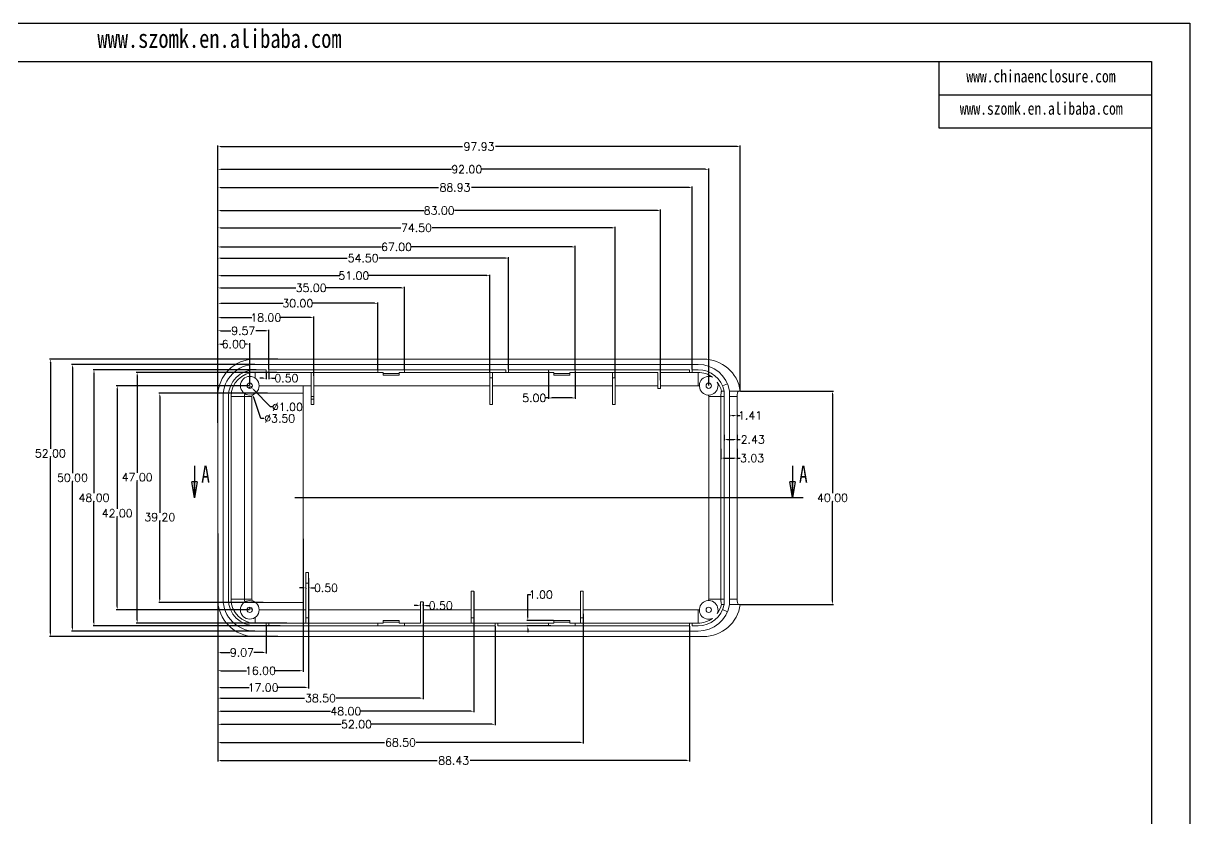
# Model space of a CAD drawing. Header units: inches. Extents: x 1846 to 3307, y 1126 to 1431.
# Drawn here: x 2053.3 to 2271.9, y 1282.4 to 1431.4 of the extents above; entities that cross this region are included whole.
import ezdxf

# ---------------------------------------------------------------- set-up
doc = ezdxf.new("R2010")
doc.units = ezdxf.units.IN
doc.header["$LTSCALE"] = 15
doc.linetypes.add('PHANTOM', pattern=[12.7, 6.35, -1.27, 1.27, -1.27, 1.27, -1.27])
doc.layers.add('文字', color=81, linetype='Continuous')
doc.styles.add('SLDTEXTSTYLE0', font='TXT', dxfattribs={"width": 0.75})
doc.styles.get("Standard").update_dxf_attribs({"font": 'txt', "bigfont": 'gbcbig.shx'})
doc.styles.add('宋体', font='', dxfattribs={"width": 0.8, "height": 3.5})
doc.styles.get('宋体').set_extended_font_data('SimSun')
doc.dimstyles.new('2', dxfattribs={"dimtxt": 1.5, "dimasz": 0.6, "dimexe": 0.18, "dimexo": 0.0625, "dimgap": 0.09, "dimtad": 0, "dimtih": 1, "dimtoh": 1, "dimzin": 0, "dimdsep": 46, "dimtxsty": 'Standard', "dimcen": 0, "dimadec": 0, "dimazin": 2, "dimtfac": 1, "dimtofl": 0, "dimtmove": 0, "dimatfit": 3, "dimfxl": 1, "dimtolj": 1, "dimtzin": 0, "dimarcsym": 0})

# ---------------------------------------------------------------- blocks, each defined once
blk = doc.blocks.new('_CLOSED')
at = {"color": 0, "linetype": 'ByBlock', "lineweight": -2}
for p, q in [((-1, 0.166667), (0, 0)), ((-1, 0.166667), (-1, -0.166667)), ((0, 0), (-1, -0.166667)), ((0, 0), (-1, 0))]:
    blk.add_line(p, q, dxfattribs=at)
blk = doc.blocks.new('*D468')
at = {"color": 0, "lineweight": -2}
for p, q in [((2089.75, 1360.48), (2089.75, 1371.48)), ((2090.35, 1371.3), (2090.66, 1371.3)), ((2095.15, 1371.3), (2094.84, 1371.3)), ((2095.75, 1363.56), (2095.75, 1371.48))]:
    blk.add_line(p, q, dxfattribs=at)
at = {"color": 0}
for points in [[(2090.35, 1371.4), (2090.35, 1371.2), (2089.75, 1371.3)], [(2095.15, 1371.4), (2095.15, 1371.2), (2095.75, 1371.3)]]:
    blk.add_solid(points, dxfattribs=at)
at = {"layer": 'Defpoints', "color": 0}
for p in [(2095.75, 1371.3), (2095.75, 1363.5), (2089.75, 1360.42)]:
    blk.add_point(p, dxfattribs=at)
at = {"color": 0, "insert": (2092.75, 1371.3), "char_height": 1.5, "attachment_point": 5}
blk.add_mtext('\\A1;6.00', dxfattribs=at)
blk = doc.blocks.new('*D469')
at = {"color": 0, "lineweight": -2}
for p, q in [((2089.75, 1358.47), (2089.75, 1373.98)), ((2090.35, 1373.8), (2092.19, 1373.8)), ((2098.72, 1373.8), (2096.87, 1373.8)), ((2099.32, 1366.56), (2099.32, 1373.98))]:
    blk.add_line(p, q, dxfattribs=at)
at = {"color": 0}
for points in [[(2090.35, 1373.9), (2090.35, 1373.7), (2089.75, 1373.8)], [(2098.72, 1373.9), (2098.72, 1373.7), (2099.32, 1373.8)]]:
    blk.add_solid(points, dxfattribs=at)
at = {"layer": 'Defpoints', "color": 0}
for p in [(2099.32, 1373.8), (2099.32, 1366.5), (2089.75, 1358.41)]:
    blk.add_point(p, dxfattribs=at)
at = {"color": 0, "insert": (2094.53, 1373.8), "char_height": 1.5, "attachment_point": 5}
blk.add_mtext('\\A1;9.57', dxfattribs=at)
blk = doc.blocks.new('*D470')
at = {"color": 0, "lineweight": -2}
for p, q in [((2089.75, 1360.54), (2089.75, 1376.45)), ((2090.35, 1376.27), (2096.16, 1376.27)), ((2107.15, 1376.27), (2101.34, 1376.27)), ((2107.75, 1365.38), (2107.75, 1376.45))]:
    blk.add_line(p, q, dxfattribs=at)
at = {"color": 0}
for points in [[(2090.35, 1376.37), (2090.35, 1376.17), (2089.75, 1376.27)], [(2107.15, 1376.37), (2107.15, 1376.17), (2107.75, 1376.27)]]:
    blk.add_solid(points, dxfattribs=at)
at = {"layer": 'Defpoints', "color": 0}
for p in [(2107.75, 1376.27), (2107.75, 1365.32), (2089.75, 1360.48)]:
    blk.add_point(p, dxfattribs=at)
at = {"color": 0, "insert": (2098.75, 1376.27), "char_height": 1.5, "attachment_point": 5}
blk.add_mtext('\\A1;18.00', dxfattribs=at)
blk = doc.blocks.new('*D471')
at = {"color": 0, "lineweight": -2}
for p, q in [((2089.75, 1358.47), (2089.75, 1379.13)), ((2090.35, 1378.95), (2102.03, 1378.95)), ((2119.15, 1378.95), (2107.46, 1378.95)), ((2119.75, 1366.56), (2119.75, 1379.13))]:
    blk.add_line(p, q, dxfattribs=at)
at = {"color": 0}
for points in [[(2090.35, 1379.05), (2090.35, 1378.85), (2089.75, 1378.95)], [(2119.15, 1379.05), (2119.15, 1378.85), (2119.75, 1378.95)]]:
    blk.add_solid(points, dxfattribs=at)
at = {"layer": 'Defpoints', "color": 0}
for p in [(2119.75, 1378.95), (2119.75, 1366.5), (2089.75, 1358.41)]:
    blk.add_point(p, dxfattribs=at)
at = {"color": 0, "insert": (2104.75, 1378.95), "char_height": 1.5, "attachment_point": 5}
blk.add_mtext('\\A1;30.00', dxfattribs=at)
blk = doc.blocks.new('*D472')
at = {"color": 0, "lineweight": -2}
for p, q in [((2089.75, 1356.56), (2089.75, 1382.01)), ((2090.35, 1381.83), (2104.41, 1381.83)), ((2124.15, 1381.83), (2110.09, 1381.83)), ((2124.75, 1366.56), (2124.75, 1382.01))]:
    blk.add_line(p, q, dxfattribs=at)
at = {"color": 0}
for points in [[(2090.35, 1381.93), (2090.35, 1381.73), (2089.75, 1381.83)], [(2124.15, 1381.93), (2124.15, 1381.73), (2124.75, 1381.83)]]:
    blk.add_solid(points, dxfattribs=at)
at = {"layer": 'Defpoints', "color": 0}
for p in [(2124.75, 1381.83), (2124.75, 1366.5), (2089.75, 1356.49)]:
    blk.add_point(p, dxfattribs=at)
at = {"color": 0, "insert": (2107.25, 1381.83), "char_height": 1.5, "attachment_point": 5}
blk.add_mtext('\\A1;35.00', dxfattribs=at)
blk = doc.blocks.new('*D473')
at = {"color": 0, "lineweight": -2}
for p, q in [((2089.75, 1356.56), (2089.75, 1384.31)), ((2090.35, 1384.13), (2112.66, 1384.13)), ((2140.15, 1384.13), (2117.84, 1384.13)), ((2140.75, 1366.06), (2140.75, 1384.31))]:
    blk.add_line(p, q, dxfattribs=at)
at = {"color": 0}
for points in [[(2090.35, 1384.23), (2090.35, 1384.03), (2089.75, 1384.13)], [(2140.15, 1384.23), (2140.15, 1384.03), (2140.75, 1384.13)]]:
    blk.add_solid(points, dxfattribs=at)
at = {"layer": 'Defpoints', "color": 0}
for p in [(2089.75, 1384.13), (2140.75, 1366), (2089.75, 1356.49)]:
    blk.add_point(p, dxfattribs=at)
at = {"color": 0, "insert": (2115.25, 1384.13), "char_height": 1.5, "attachment_point": 5}
blk.add_mtext('\\A1;51.00', dxfattribs=at)
blk = doc.blocks.new('*D474')
at = {"color": 0, "lineweight": -2}
for p, q in [((2089.75, 1356.56), (2089.75, 1393.27)), ((2090.35, 1393.09), (2124.03, 1393.09)), ((2163.65, 1393.09), (2129.96, 1393.09)), ((2164.25, 1365.06), (2164.25, 1393.27))]:
    blk.add_line(p, q, dxfattribs=at)
at = {"color": 0}
for points in [[(2090.35, 1393.19), (2090.35, 1392.99), (2089.75, 1393.09)], [(2163.65, 1393.19), (2163.65, 1392.99), (2164.25, 1393.09)]]:
    blk.add_solid(points, dxfattribs=at)
at = {"layer": 'Defpoints', "color": 0}
for p in [(2089.75, 1393.09), (2164.25, 1365), (2089.75, 1356.49)]:
    blk.add_point(p, dxfattribs=at)
at = {"color": 0, "insert": (2127, 1393.09), "char_height": 1.5, "attachment_point": 5}
blk.add_mtext('\\A1;74.50', dxfattribs=at)
blk = doc.blocks.new('*D475')
at = {"color": 0, "lineweight": -2}
for p, q in [((2089.75, 1356.62), (2089.75, 1396.51)), ((2090.35, 1396.33), (2128.41, 1396.33)), ((2172.15, 1396.33), (2134.09, 1396.33)), ((2172.75, 1364.56), (2172.75, 1396.51))]:
    blk.add_line(p, q, dxfattribs=at)
at = {"color": 0}
for points in [[(2090.35, 1396.43), (2090.35, 1396.23), (2089.75, 1396.33)], [(2172.15, 1396.43), (2172.15, 1396.23), (2172.75, 1396.33)]]:
    blk.add_solid(points, dxfattribs=at)
at = {"layer": 'Defpoints', "color": 0}
for p in [(2089.75, 1396.33), (2172.75, 1364.5), (2089.75, 1356.56)]:
    blk.add_point(p, dxfattribs=at)
at = {"color": 0, "insert": (2131.25, 1396.33), "char_height": 1.5, "attachment_point": 5}
blk.add_mtext('\\A1;83.00', dxfattribs=at)
blk = doc.blocks.new('*D476')
at = {"color": 0, "lineweight": -2}
for p, q in [((2089.75, 1356.56), (2089.75, 1404.24)), ((2090.35, 1404.06), (2133.57, 1404.06)), ((2181.15, 1404.06), (2139.25, 1404.06)), ((2181.75, 1363.56), (2181.75, 1404.24))]:
    blk.add_line(p, q, dxfattribs=at)
at = {"color": 0}
for points in [[(2090.35, 1404.16), (2090.35, 1403.96), (2089.75, 1404.06)], [(2181.15, 1404.16), (2181.15, 1403.96), (2181.75, 1404.06)]]:
    blk.add_solid(points, dxfattribs=at)
at = {"layer": 'Defpoints', "color": 0}
for p in [(2089.75, 1404.06), (2181.75, 1363.5), (2089.75, 1356.49)]:
    blk.add_point(p, dxfattribs=at)
at = {"color": 0, "insert": (2136.41, 1404.06), "char_height": 1.5, "attachment_point": 5}
blk.add_mtext('\\A1;92.00', dxfattribs=at)
blk = doc.blocks.new('*D477')
at = {"color": 0, "lineweight": -2}
for p, q in [((2089.75, 1356.68), (2089.75, 1400.84)), ((2090.35, 1400.66), (2131.12, 1400.66)), ((2178.08, 1400.66), (2137.3, 1400.66)), ((2178.68, 1366.56), (2178.68, 1400.84))]:
    blk.add_line(p, q, dxfattribs=at)
at = {"color": 0}
for points in [[(2090.35, 1400.76), (2090.35, 1400.56), (2089.75, 1400.66)], [(2178.08, 1400.76), (2178.08, 1400.56), (2178.68, 1400.66)]]:
    blk.add_solid(points, dxfattribs=at)
at = {"layer": 'Defpoints', "color": 0}
for p in [(2089.75, 1400.66), (2178.68, 1366.5), (2089.75, 1356.62)]:
    blk.add_point(p, dxfattribs=at)
at = {"color": 0, "insert": (2134.21, 1400.66), "char_height": 1.5, "attachment_point": 5}
blk.add_mtext('\\A1;88.93', dxfattribs=at)
blk = doc.blocks.new('*D478')
at = {"color": 0, "lineweight": -2}
for p, q in [((2089.75, 1356.56), (2089.75, 1408.51)), ((2090.35, 1408.33), (2135.62, 1408.33)), ((2187.08, 1408.33), (2141.8, 1408.33)), ((2187.68, 1362.56), (2187.68, 1408.51))]:
    blk.add_line(p, q, dxfattribs=at)
at = {"color": 0}
for points in [[(2090.35, 1408.43), (2090.35, 1408.23), (2089.75, 1408.33)], [(2187.08, 1408.43), (2187.08, 1408.23), (2187.68, 1408.33)]]:
    blk.add_solid(points, dxfattribs=at)
at = {"layer": 'Defpoints', "color": 0}
for p in [(2089.75, 1408.33), (2187.68, 1362.5), (2089.75, 1356.49)]:
    blk.add_point(p, dxfattribs=at)
at = {"color": 0, "insert": (2138.71, 1408.33), "char_height": 1.5, "attachment_point": 5}
blk.add_mtext('\\A1;97.93', dxfattribs=at)
blk = doc.blocks.new('*D479')
at = {"color": 0, "lineweight": -2}
for p, q in [((2100.98, 1368.5), (2058.2, 1368.5)), ((2058.38, 1367.9), (2058.38, 1351.67)), ((2058.38, 1317.1), (2058.38, 1349.99)), ((2100.98, 1316.5), (2058.2, 1316.5))]:
    blk.add_line(p, q, dxfattribs=at)
at = {"color": 0}
for points in [[(2058.28, 1367.9), (2058.48, 1367.9), (2058.38, 1368.5)], [(2058.28, 1317.1), (2058.48, 1317.1), (2058.38, 1316.5)]]:
    blk.add_solid(points, dxfattribs=at)
at = {"layer": 'Defpoints', "color": 0}
for p in [(2058.38, 1368.5), (2101.05, 1368.5), (2101.05, 1316.5)]:
    blk.add_point(p, dxfattribs=at)
at = {"color": 0, "insert": (2058.38, 1350.83), "char_height": 1.5, "attachment_point": 5}
blk.add_mtext('\\A1;52.00', dxfattribs=at)
blk = doc.blocks.new('*D480')
at = {"color": 0, "lineweight": -2}
for p, q in [((2096.69, 1367.5), (2062.34, 1367.5)), ((2062.52, 1366.9), (2062.52, 1347.1)), ((2062.52, 1318.1), (2062.52, 1345.42)), ((2096.69, 1317.5), (2062.34, 1317.5))]:
    blk.add_line(p, q, dxfattribs=at)
at = {"color": 0}
for points in [[(2062.42, 1366.9), (2062.62, 1366.9), (2062.52, 1367.5)], [(2062.42, 1318.1), (2062.62, 1318.1), (2062.52, 1317.5)]]:
    blk.add_solid(points, dxfattribs=at)
at = {"layer": 'Defpoints', "color": 0}
for p in [(2096.75, 1367.5), (2062.52, 1317.5), (2096.75, 1317.5)]:
    blk.add_point(p, dxfattribs=at)
at = {"color": 0, "insert": (2062.52, 1346.26), "char_height": 1.5, "attachment_point": 5}
blk.add_mtext('\\A1;50.00', dxfattribs=at)
blk = doc.blocks.new('*D481')
at = {"color": 0, "lineweight": -2}
for p, q in [((2096.97, 1366.5), (2066.38, 1366.5)), ((2066.56, 1365.9), (2066.56, 1343.34)), ((2066.56, 1319.1), (2066.56, 1341.66)), ((2101.46, 1318.5), (2066.38, 1318.5))]:
    blk.add_line(p, q, dxfattribs=at)
at = {"color": 0}
for points in [[(2066.46, 1365.9), (2066.66, 1365.9), (2066.56, 1366.5)], [(2066.46, 1319.1), (2066.66, 1319.1), (2066.56, 1318.5)]]:
    blk.add_solid(points, dxfattribs=at)
at = {"layer": 'Defpoints', "color": 0}
for p in [(2097.03, 1366.5), (2066.56, 1318.5), (2101.52, 1318.5)]:
    blk.add_point(p, dxfattribs=at)
at = {"color": 0, "insert": (2066.56, 1342.5), "char_height": 1.5, "attachment_point": 5}
blk.add_mtext('\\A1;48.00', dxfattribs=at)
blk = doc.blocks.new('*D482')
at = {"color": 0, "lineweight": -2}
for p, q in [((2100.85, 1366), (2074.47, 1366)), ((2074.65, 1365.4), (2074.65, 1347.2)), ((2074.65, 1319.6), (2074.65, 1345.52)), ((2102.72, 1319), (2074.47, 1319))]:
    blk.add_line(p, q, dxfattribs=at)
at = {"color": 0}
for points in [[(2074.55, 1365.4), (2074.75, 1365.4), (2074.65, 1366)], [(2074.55, 1319.6), (2074.75, 1319.6), (2074.65, 1319)]]:
    blk.add_solid(points, dxfattribs=at)
at = {"layer": 'Defpoints', "color": 0}
for p in [(2100.91, 1366), (2074.65, 1319), (2102.78, 1319)]:
    blk.add_point(p, dxfattribs=at)
at = {"color": 0, "insert": (2074.65, 1346.36), "char_height": 1.5, "attachment_point": 5}
blk.add_mtext('\\A1;47.00', dxfattribs=at)
blk = doc.blocks.new('*D483')
at = {"color": 0, "lineweight": -2}
for p, q in [((2095.69, 1363.5), (2070.73, 1363.5)), ((2070.91, 1362.9), (2070.91, 1340.44)), ((2070.91, 1322.1), (2070.91, 1338.76)), ((2095.69, 1321.5), (2070.73, 1321.5))]:
    blk.add_line(p, q, dxfattribs=at)
at = {"color": 0}
for points in [[(2070.81, 1362.9), (2071.01, 1362.9), (2070.91, 1363.5)], [(2070.81, 1322.1), (2071.01, 1322.1), (2070.91, 1321.5)]]:
    blk.add_solid(points, dxfattribs=at)
at = {"layer": 'Defpoints', "color": 0}
for p in [(2070.91, 1363.5), (2095.75, 1363.5), (2095.75, 1321.5)]:
    blk.add_point(p, dxfattribs=at)
at = {"color": 0, "insert": (2070.91, 1339.6), "char_height": 1.5, "attachment_point": 5}
blk.add_mtext('\\A1;42.00', dxfattribs=at)
blk = doc.blocks.new('*D484')
at = {"color": 0, "lineweight": -2}
for p, q in [((2089.75, 1360.48), (2089.75, 1389.69)), ((2090.35, 1389.51), (2120.41, 1389.51)), ((2156.15, 1389.51), (2126.09, 1389.51)), ((2156.75, 1366.56), (2156.75, 1389.69))]:
    blk.add_line(p, q, dxfattribs=at)
at = {"color": 0}
for points in [[(2090.35, 1389.61), (2090.35, 1389.41), (2089.75, 1389.51)], [(2156.15, 1389.61), (2156.15, 1389.41), (2156.75, 1389.51)]]:
    blk.add_solid(points, dxfattribs=at)
at = {"layer": 'Defpoints', "color": 0}
for p in [(2089.75, 1389.51), (2156.75, 1366.5), (2089.75, 1360.42)]:
    blk.add_point(p, dxfattribs=at)
at = {"color": 0, "insert": (2123.25, 1389.51), "char_height": 1.5, "attachment_point": 5}
blk.add_mtext('\\A1;67.00', dxfattribs=at)
blk = doc.blocks.new('*D485')
at = {"color": 0, "lineweight": -2}
for p, q in [((2099.07, 1362.1), (2078.71, 1362.1)), ((2078.89, 1361.5), (2078.89, 1339.71)), ((2078.89, 1323.5), (2078.89, 1338.03)), ((2098.29, 1322.9), (2078.71, 1322.9))]:
    blk.add_line(p, q, dxfattribs=at)
at = {"color": 0}
for points in [[(2078.79, 1361.5), (2078.99, 1361.5), (2078.89, 1362.1)], [(2078.79, 1323.5), (2078.99, 1323.5), (2078.89, 1322.9)]]:
    blk.add_solid(points, dxfattribs=at)
at = {"layer": 'Defpoints', "color": 0}
for p in [(2078.89, 1362.1), (2099.13, 1362.1), (2098.35, 1322.9)]:
    blk.add_point(p, dxfattribs=at)
at = {"color": 0, "insert": (2078.89, 1338.87), "char_height": 1.5, "attachment_point": 5}
blk.add_mtext('\\A1;39.20', dxfattribs=at)
blk = doc.blocks.new('*D486')
at = {"color": 0, "lineweight": -2}
for p, q in [((2105.75, 1334.78), (2105.75, 1309.91)), ((2089.75, 1331.27), (2089.75, 1309.91)), ((2090.35, 1310.09), (2095.16, 1310.09)), ((2105.15, 1310.09), (2100.34, 1310.09))]:
    blk.add_line(p, q, dxfattribs=at)
at = {"color": 0}
for points in [[(2090.35, 1310.19), (2090.35, 1309.99), (2089.75, 1310.09)], [(2105.15, 1310.19), (2105.15, 1309.99), (2105.75, 1310.09)]]:
    blk.add_solid(points, dxfattribs=at)
at = {"layer": 'Defpoints', "color": 0}
for p in [(2105.75, 1334.84), (2089.75, 1331.33), (2105.75, 1310.09)]:
    blk.add_point(p, dxfattribs=at)
at = {"color": 0, "insert": (2097.75, 1310.09), "char_height": 1.5, "attachment_point": 5}
blk.add_mtext('\\A1;16.00', dxfattribs=at)
blk = doc.blocks.new('*D487')
at = {"color": 0, "lineweight": -2}
for p, q in [((2089.75, 1333.55), (2089.75, 1306.76)), ((2106.75, 1327.44), (2106.75, 1306.76)), ((2090.35, 1306.94), (2095.66, 1306.94)), ((2106.15, 1306.94), (2100.84, 1306.94))]:
    blk.add_line(p, q, dxfattribs=at)
at = {"color": 0}
for points in [[(2090.35, 1307.04), (2090.35, 1306.84), (2089.75, 1306.94)], [(2106.15, 1307.04), (2106.15, 1306.84), (2106.75, 1306.94)]]:
    blk.add_solid(points, dxfattribs=at)
at = {"layer": 'Defpoints', "color": 0}
for p in [(2089.75, 1333.61), (2106.75, 1327.5), (2106.75, 1306.94)]:
    blk.add_point(p, dxfattribs=at)
at = {"color": 0, "insert": (2098.25, 1306.94), "char_height": 1.5, "attachment_point": 5}
blk.add_mtext('\\A1;17.00', dxfattribs=at)
blk = doc.blocks.new('*D488')
at = {"color": 0, "lineweight": -2}
for p, q in [((2089.75, 1335.81), (2089.75, 1304.77)), ((2128.25, 1322.94), (2128.25, 1304.77)), ((2090.35, 1304.95), (2106.03, 1304.95)), ((2127.65, 1304.95), (2111.96, 1304.95))]:
    blk.add_line(p, q, dxfattribs=at)
at = {"color": 0}
for points in [[(2090.35, 1305.05), (2090.35, 1304.85), (2089.75, 1304.95)], [(2127.65, 1305.05), (2127.65, 1304.85), (2128.25, 1304.95)]]:
    blk.add_solid(points, dxfattribs=at)
at = {"layer": 'Defpoints', "color": 0}
for p in [(2089.75, 1335.87), (2128.25, 1323), (2128.25, 1304.95)]:
    blk.add_point(p, dxfattribs=at)
at = {"color": 0, "insert": (2109, 1304.95), "char_height": 1.5, "attachment_point": 5}
blk.add_mtext('\\A1;38.50', dxfattribs=at)
blk = doc.blocks.new('*D489')
at = {"color": 0, "lineweight": -2}
for p, q in [((2089.75, 1331.2), (2089.75, 1302.32)), ((2137.75, 1324.94), (2137.75, 1302.32)), ((2090.35, 1302.5), (2110.91, 1302.5)), ((2137.15, 1302.5), (2116.59, 1302.5))]:
    blk.add_line(p, q, dxfattribs=at)
at = {"color": 0}
for points in [[(2090.35, 1302.6), (2090.35, 1302.4), (2089.75, 1302.5)], [(2137.15, 1302.6), (2137.15, 1302.4), (2137.75, 1302.5)]]:
    blk.add_solid(points, dxfattribs=at)
at = {"layer": 'Defpoints', "color": 0}
for p in [(2089.75, 1331.27), (2137.75, 1325), (2137.75, 1302.5)]:
    blk.add_point(p, dxfattribs=at)
at = {"color": 0, "insert": (2113.75, 1302.5), "char_height": 1.5, "attachment_point": 5}
blk.add_mtext('\\A1;48.00', dxfattribs=at)
blk = doc.blocks.new('*D490')
at = {"color": 0, "lineweight": -2}
for p, q in [((2089.75, 1325.23), (2089.75, 1296.46)), ((2158.25, 1320.78), (2158.25, 1296.46)), ((2090.35, 1296.64), (2121.03, 1296.64)), ((2157.65, 1296.64), (2126.96, 1296.64))]:
    blk.add_line(p, q, dxfattribs=at)
at = {"color": 0}
for points in [[(2090.35, 1296.74), (2090.35, 1296.54), (2089.75, 1296.64)], [(2157.65, 1296.74), (2157.65, 1296.54), (2158.25, 1296.64)]]:
    blk.add_solid(points, dxfattribs=at)
at = {"layer": 'Defpoints', "color": 0}
for p in [(2089.75, 1325.29), (2158.25, 1320.84), (2158.25, 1296.64)]:
    blk.add_point(p, dxfattribs=at)
at = {"color": 0, "insert": (2124, 1296.64), "char_height": 1.5, "attachment_point": 5}
blk.add_mtext('\\A1;68.50', dxfattribs=at)
blk = doc.blocks.new('*D491')
at = {"color": 0, "lineweight": -2}
for p, q in [((2105.65, 1325.61), (2105.05, 1325.61)), ((2106.25, 1325.56), (2106.25, 1325.43)), ((2106.75, 1325.56), (2106.75, 1325.43)), ((2107.35, 1325.61), (2107.95, 1325.61))]:
    blk.add_line(p, q, dxfattribs=at)
at = {"color": 0}
for points in [[(2105.65, 1325.71), (2105.65, 1325.51), (2106.25, 1325.61)], [(2107.35, 1325.71), (2107.35, 1325.51), (2106.75, 1325.61)]]:
    blk.add_solid(points, dxfattribs=at)
at = {"layer": 'Defpoints', "color": 0}
for p in [(2106.25, 1325.63), (2106.75, 1325.63), (2106.75, 1325.61)]:
    blk.add_point(p, dxfattribs=at)
at = {"color": 0, "insert": (2110.04, 1325.61), "char_height": 1.5, "attachment_point": 5}
blk.add_mtext('\\A1;0.50', dxfattribs=at)
blk = doc.blocks.new('*D492')
at = {"color": 0, "lineweight": -2}
for p, q in [((2127.75, 1322.33), (2127.75, 1322.48)), ((2128.25, 1322.33), (2128.25, 1322.48)), ((2127.15, 1322.3), (2126.55, 1322.3)), ((2128.85, 1322.3), (2129.45, 1322.3))]:
    blk.add_line(p, q, dxfattribs=at)
at = {"color": 0}
for points in [[(2127.15, 1322.4), (2127.15, 1322.2), (2127.75, 1322.3)], [(2128.85, 1322.4), (2128.85, 1322.2), (2128.25, 1322.3)]]:
    blk.add_solid(points, dxfattribs=at)
at = {"layer": 'Defpoints', "color": 0}
for p in [(2127.75, 1322.27), (2128.25, 1322.3), (2128.25, 1322.27)]:
    blk.add_point(p, dxfattribs=at)
at = {"color": 0, "insert": (2131.54, 1322.3), "char_height": 1.5, "attachment_point": 5}
blk.add_mtext('\\A1;0.50', dxfattribs=at)
blk = doc.blocks.new('*D493')
at = {"color": 0, "lineweight": -2}
for p, q in [((2151.75, 1366.19), (2151.75, 1361.03)), ((2156.75, 1366.19), (2156.75, 1361.03)), ((2151.75, 1361.21), (2151.15, 1361.21)), ((2156.15, 1361.21), (2152.35, 1361.21))]:
    blk.add_line(p, q, dxfattribs=at)
at = {"color": 0}
for points in [[(2152.35, 1361.31), (2152.35, 1361.11), (2151.75, 1361.21)], [(2156.15, 1361.31), (2156.15, 1361.11), (2156.75, 1361.21)]]:
    blk.add_solid(points, dxfattribs=at)
at = {"layer": 'Defpoints', "color": 0}
for p in [(2151.75, 1366.25), (2156.75, 1366.25), (2156.75, 1361.21)]:
    blk.add_point(p, dxfattribs=at)
at = {"color": 0, "insert": (2149.06, 1361.21), "char_height": 1.5, "attachment_point": 5}
blk.add_mtext('\\A1;5.00', dxfattribs=at)
blk = doc.blocks.new('*D494')
at = {"color": 0, "lineweight": -2}
for p, q in [((2089.75, 1356.74), (2089.75, 1387.6)), ((2090.35, 1387.42), (2114.03, 1387.42)), ((2143.65, 1387.42), (2119.96, 1387.42)), ((2144.25, 1366.56), (2144.25, 1387.6))]:
    blk.add_line(p, q, dxfattribs=at)
at = {"color": 0}
for points in [[(2090.35, 1387.52), (2090.35, 1387.32), (2089.75, 1387.42)], [(2143.65, 1387.52), (2143.65, 1387.32), (2144.25, 1387.42)]]:
    blk.add_solid(points, dxfattribs=at)
at = {"layer": 'Defpoints', "color": 0}
for p in [(2089.75, 1387.42), (2144.25, 1366.5), (2089.75, 1356.68)]:
    blk.add_point(p, dxfattribs=at)
at = {"color": 0, "insert": (2117, 1387.42), "char_height": 1.5, "attachment_point": 5}
blk.add_mtext('\\A1;54.50', dxfattribs=at)
blk = doc.blocks.new('*D495')
at = {"color": 0, "lineweight": -2}
for p, q in [((2098.22, 1364.92), (2097.62, 1364.92)), ((2098.82, 1365.94), (2098.82, 1364.74)), ((2099.32, 1365.94), (2099.32, 1364.74)), ((2099.92, 1364.92), (2100.52, 1364.92))]:
    blk.add_line(p, q, dxfattribs=at)
at = {"color": 0}
for points in [[(2098.22, 1365.02), (2098.22, 1364.82), (2098.82, 1364.92)], [(2099.92, 1365.02), (2099.92, 1364.82), (2099.32, 1364.92)]]:
    blk.add_solid(points, dxfattribs=at)
at = {"layer": 'Defpoints', "color": 0}
for p in [(2098.82, 1366), (2099.32, 1366), (2099.32, 1364.92)]:
    blk.add_point(p, dxfattribs=at)
at = {"color": 0, "insert": (2102.61, 1364.92), "char_height": 1.5, "attachment_point": 5}
blk.add_mtext('\\A1;0.50', dxfattribs=at)
blk = doc.blocks.new('*D496')
at = {"color": 0, "lineweight": -2}
for p, q in [((2089.75, 1323.89), (2089.75, 1313.33)), ((2098.82, 1318.44), (2098.82, 1313.33)), ((2090.35, 1313.51), (2092.07, 1313.51)), ((2098.22, 1313.51), (2096.5, 1313.51))]:
    blk.add_line(p, q, dxfattribs=at)
at = {"color": 0}
for points in [[(2090.35, 1313.61), (2090.35, 1313.41), (2089.75, 1313.51)], [(2098.22, 1313.61), (2098.22, 1313.41), (2098.82, 1313.51)]]:
    blk.add_solid(points, dxfattribs=at)
at = {"layer": 'Defpoints', "color": 0}
for p in [(2089.75, 1323.95), (2098.82, 1318.5), (2098.82, 1313.51)]:
    blk.add_point(p, dxfattribs=at)
at = {"color": 0, "insert": (2094.28, 1313.51), "char_height": 1.5, "attachment_point": 5}
blk.add_mtext('\\A1;9.07', dxfattribs=at)
blk = doc.blocks.new('*D497')
at = {"color": 0, "lineweight": -2}
for p, q in [((2089.75, 1325.16), (2089.75, 1299.87)), ((2141.75, 1318.44), (2141.75, 1299.87)), ((2090.35, 1300.05), (2112.91, 1300.05)), ((2141.15, 1300.05), (2118.59, 1300.05))]:
    blk.add_line(p, q, dxfattribs=at)
at = {"color": 0}
for points in [[(2090.35, 1300.15), (2090.35, 1299.95), (2089.75, 1300.05)], [(2141.15, 1300.15), (2141.15, 1299.95), (2141.75, 1300.05)]]:
    blk.add_solid(points, dxfattribs=at)
at = {"layer": 'Defpoints', "color": 0}
for p in [(2089.75, 1325.23), (2141.75, 1318.5), (2141.75, 1300.05)]:
    blk.add_point(p, dxfattribs=at)
at = {"color": 0, "insert": (2115.75, 1300.05), "char_height": 1.5, "attachment_point": 5}
blk.add_mtext('\\A1;52.00', dxfattribs=at)
blk = doc.blocks.new('*D498')
at = {"color": 0, "lineweight": -2}
for p, q in [((2089.75, 1328.86), (2089.75, 1293.08)), ((2178.18, 1318.44), (2178.18, 1293.08)), ((2090.35, 1293.26), (2130.87, 1293.26)), ((2177.58, 1293.26), (2137.05, 1293.26))]:
    blk.add_line(p, q, dxfattribs=at)
at = {"color": 0}
for points in [[(2090.35, 1293.36), (2090.35, 1293.16), (2089.75, 1293.26)], [(2177.58, 1293.36), (2177.58, 1293.16), (2178.18, 1293.26)]]:
    blk.add_solid(points, dxfattribs=at)
at = {"layer": 'Defpoints', "color": 0}
for p in [(2089.75, 1328.92), (2178.18, 1318.5), (2178.18, 1293.26)]:
    blk.add_point(p, dxfattribs=at)
at = {"color": 0, "insert": (2133.96, 1293.26), "char_height": 1.5, "attachment_point": 5}
blk.add_mtext('\\A1;88.43', dxfattribs=at)
blk = doc.blocks.new('*D499')
at = {"color": 0, "lineweight": -2}
for p, q in [((2147.85, 1320.1), (2147.85, 1324.35)), ((2147.85, 1324.35), (2148.45, 1324.35)), ((2152.69, 1319.5), (2147.67, 1319.5)), ((2152.17, 1318.5), (2147.67, 1318.5)), ((2147.85, 1317.9), (2147.85, 1317.3))]:
    blk.add_line(p, q, dxfattribs=at)
at = {"color": 0}
for points in [[(2147.75, 1320.1), (2147.95, 1320.1), (2147.85, 1319.5)], [(2147.75, 1317.9), (2147.95, 1317.9), (2147.85, 1318.5)]]:
    blk.add_solid(points, dxfattribs=at)
at = {"layer": 'Defpoints', "color": 0}
for p in [(2147.85, 1319.5), (2152.23, 1318.5), (2152.75, 1319.5)]:
    blk.add_point(p, dxfattribs=at)
at = {"color": 0, "insert": (2150.29, 1324.35), "char_height": 1.5, "attachment_point": 5}
blk.add_mtext('\\A1;1.00', dxfattribs=at)
blk = doc.blocks.new('*D500')
at = {"color": 0, "lineweight": -2}
for p, q in [((2185.66, 1358.03), (2185.66, 1357.76)), ((2186.26, 1357.94), (2186.47, 1357.94)), ((2187.07, 1358.03), (2187.07, 1357.76)), ((2187.07, 1357.94), (2187.67, 1357.94))]:
    blk.add_line(p, q, dxfattribs=at)
at = {"color": 0}
for points in [[(2186.26, 1358.04), (2186.26, 1357.84), (2185.66, 1357.94)], [(2186.47, 1358.04), (2186.47, 1357.84), (2187.07, 1357.94)]]:
    blk.add_solid(points, dxfattribs=at)
at = {"layer": 'Defpoints', "color": 0}
for p in [(2185.66, 1358.09), (2187.07, 1358.09), (2187.07, 1357.94)]:
    blk.add_point(p, dxfattribs=at)
at = {"color": 0, "insert": (2189.51, 1357.94), "char_height": 1.5, "attachment_point": 5}
blk.add_mtext('\\A1;1.41', dxfattribs=at)
blk = doc.blocks.new('*D501')
at = {"color": 0, "lineweight": -2}
for p, q in [((2184.65, 1354.3), (2184.65, 1353.24)), ((2185.25, 1353.42), (2186.47, 1353.42)), ((2187.07, 1354.3), (2187.07, 1353.24)), ((2187.07, 1353.42), (2187.67, 1353.42))]:
    blk.add_line(p, q, dxfattribs=at)
at = {"color": 0}
for points in [[(2185.25, 1353.52), (2185.25, 1353.32), (2184.65, 1353.42)], [(2186.47, 1353.52), (2186.47, 1353.32), (2187.07, 1353.42)]]:
    blk.add_solid(points, dxfattribs=at)
at = {"layer": 'Defpoints', "color": 0}
for p in [(2184.65, 1354.36), (2187.07, 1354.36), (2187.07, 1353.42)]:
    blk.add_point(p, dxfattribs=at)
at = {"color": 0, "insert": (2190.01, 1353.42), "char_height": 1.5, "attachment_point": 5}
blk.add_mtext('\\A1;2.43', dxfattribs=at)
blk = doc.blocks.new('*D502')
at = {"color": 0, "lineweight": -2}
for p, q in [((2184.04, 1351.65), (2184.04, 1349.75)), ((2187.07, 1351.65), (2187.07, 1349.75)), ((2184.64, 1349.93), (2186.47, 1349.93)), ((2187.07, 1349.93), (2187.67, 1349.93))]:
    blk.add_line(p, q, dxfattribs=at)
at = {"color": 0}
for points in [[(2184.64, 1350.03), (2184.64, 1349.83), (2184.04, 1349.93)], [(2186.47, 1350.03), (2186.47, 1349.83), (2187.07, 1349.93)]]:
    blk.add_solid(points, dxfattribs=at)
at = {"layer": 'Defpoints', "color": 0}
for p in [(2184.04, 1351.71), (2187.07, 1351.71), (2187.07, 1349.93)]:
    blk.add_point(p, dxfattribs=at)
at = {"color": 0, "insert": (2189.89, 1349.93), "char_height": 1.5, "attachment_point": 5}
blk.add_mtext('\\A1;3.03', dxfattribs=at)
blk = doc.blocks.new('*D503')
at = {"color": 0, "lineweight": -2}
for p, q in [((2187.74, 1362.5), (2205.13, 1362.5)), ((2204.95, 1361.9), (2204.95, 1343.34)), ((2204.95, 1323.1), (2204.95, 1341.66)), ((2187.74, 1322.5), (2205.13, 1322.5))]:
    blk.add_line(p, q, dxfattribs=at)
at = {"color": 0}
for points in [[(2204.85, 1361.9), (2205.05, 1361.9), (2204.95, 1362.5)], [(2204.85, 1323.1), (2205.05, 1323.1), (2204.95, 1322.5)]]:
    blk.add_solid(points, dxfattribs=at)
at = {"layer": 'Defpoints', "color": 0}
for p in [(2187.68, 1362.5), (2204.95, 1362.5), (2187.68, 1322.5)]:
    blk.add_point(p, dxfattribs=at)
at = {"color": 0, "insert": (2204.95, 1342.5), "char_height": 1.5, "attachment_point": 5}
blk.add_mtext('\\A1;40.00', dxfattribs=at)
blk = doc.blocks.new('*D515')
at = {"color": 0, "lineweight": -2}
for p, q in [((2097.8, 1357.37), (2096.49, 1361.27)), ((2098.4, 1357.37), (2097.8, 1357.37))]:
    blk.add_line(p, q, dxfattribs=at)
at = {"color": 0}
blk.add_solid([(2096.59, 1361.3), (2096.4, 1361.24), (2096.3, 1361.84)], dxfattribs=at)
at = {"layer": 'Defpoints', "color": 0}
for p in [(2095.19, 1365.16), (2096.3, 1361.84)]:
    blk.add_point(p, dxfattribs=at)
at = {"color": 0, "insert": (2101.36, 1357.37), "char_height": 1.5, "attachment_point": 5}
blk.add_mtext('\\A1;∅3.50', dxfattribs=at)
blk = doc.blocks.new('*D516')
at = {"color": 0, "lineweight": -2}
for p, q in [((2099.62, 1359.52), (2096.52, 1362.71)), ((2100.22, 1359.52), (2099.62, 1359.52))]:
    blk.add_line(p, q, dxfattribs=at)
at = {"color": 0}
blk.add_solid([(2096.59, 1362.78), (2096.44, 1362.64), (2096.1, 1363.14)], dxfattribs=at)
at = {"layer": 'Defpoints', "color": 0}
for p in [(2095.4, 1363.86), (2096.1, 1363.14)]:
    blk.add_point(p, dxfattribs=at)
at = {"color": 0, "insert": (2102.81, 1359.52), "char_height": 1.5, "attachment_point": 5}
blk.add_mtext('\\A1;∅1.00', dxfattribs=at)

msp = doc.modelspace()

# ---------------------------------------------------------------- linework, layer by layer
for p, q in [((1846.203, 1431.421), (2271.885, 1431.421)), ((2271.885, 1431.421), (2271.885, 1130.434)), ((1857.218, 1424.255), (2264.718, 1424.255)), ((2224.905, 1424.255), (2224.905, 1411.813)), ((2264.718, 1424.255), (2264.718, 1137.601)), ((2224.905, 1418.034), (2264.718, 1418.034)), ((2224.905, 1411.813), (2264.718, 1411.813))]:
    msp.add_line(p, q)
at = {"color": 7, "linetype": 'Continuous', "lineweight": 15}
for p, q in [((2096.749, 1368.502), (2180.749, 1368.502)), ((2179.749, 1367.502), (2096.749, 1367.502)), ((2098.821, 1366.502), (2096.749, 1366.502)), ((2098.821, 1366.502), (2098.821, 1366.002)), ((2099.321, 1366.502), (2099.321, 1366.002)), ((2119.749, 1366.502), (2099.321, 1366.502)), ((2119.749, 1366.502), (2119.749, 1366.002)), ((2119.749, 1366.502), (2124.749, 1366.502)), ((2143.749, 1366.502), (2124.749, 1366.502)), ((2124.749, 1366.502), (2124.749, 1366.002)), ((2143.749, 1366.502), (2143.749, 1366.002)), ((2144.249, 1366.502), (2144.249, 1366.002)), ((2151.749, 1366.502), (2144.249, 1366.502)), ((2151.749, 1366.502), (2151.749, 1366.002)), ((2151.749, 1366.502), (2156.749, 1366.502)), ((2156.749, 1366.502), (2156.749, 1366.002)), ((2178.177, 1366.502), (2156.749, 1366.502)), ((2178.177, 1366.502), (2178.177, 1366.002)), ((2178.677, 1366.502), (2178.677, 1366.002)), ((2179.749, 1366.502), (2178.677, 1366.502)), ((2098.821, 1366.002), (2096.749, 1366.002)), ((2096.749, 1366.002), (2096.749, 1364.938)), ((2098.821, 1366.002), (2099.321, 1366.002)), ((2107.249, 1366.002), (2099.321, 1366.002)), ((2107.249, 1366.002), (2107.749, 1366.002)), ((2107.249, 1361.502), (2107.249, 1366.002)), ((2107.749, 1361.502), (2107.749, 1366.002)), ((2119.749, 1366.002), (2107.749, 1366.002)), ((2120.749, 1366.002), (2119.749, 1366.002)), ((2120.749, 1365.802), (2120.749, 1366.002)), ((2120.749, 1365.802), (2123.749, 1365.802)), ((2120.749, 1365.502), (2120.749, 1365.802)), ((2123.749, 1365.502), (2120.749, 1365.502)), ((2123.749, 1365.802), (2123.749, 1366.002)), ((2124.749, 1366.002), (2123.749, 1366.002)), ((2123.749, 1365.802), (2123.749, 1365.502)), ((2140.749, 1366.002), (2124.749, 1366.002)), ((2140.749, 1366.002), (2141.249, 1366.002)), ((2140.749, 1365.002), (2140.749, 1366.002)), ((2140.749, 1365.002), (2140.749, 1360.002)), ((2140.749, 1365.002), (2141.249, 1365.002)), ((2141.249, 1365.002), (2141.249, 1366.002)), ((2143.749, 1366.002), (2141.249, 1366.002)), ((2141.249, 1360.002), (2141.249, 1365.002)), ((2143.749, 1366.002), (2144.249, 1366.002)), ((2151.749, 1366.002), (2144.249, 1366.002)), ((2152.749, 1366.002), (2151.749, 1366.002)), ((2152.749, 1365.802), (2152.749, 1366.002)), ((2152.749, 1365.802), (2155.749, 1365.802)), ((2152.749, 1365.502), (2152.749, 1365.802)), ((2155.749, 1365.502), (2152.749, 1365.502)), ((2155.749, 1365.802), (2155.749, 1366.002)), ((2156.749, 1366.002), (2155.749, 1366.002)), ((2155.749, 1365.802), (2155.749, 1365.502)), ((2163.749, 1366.002), (2156.749, 1366.002)), ((2163.749, 1366.002), (2163.749, 1365.002)), ((2164.249, 1366.002), (2163.749, 1366.002)), ((2163.749, 1365.002), (2164.249, 1365.002)), ((2163.749, 1360.002), (2163.749, 1365.002)), ((2164.249, 1365.002), (2164.249, 1366.002)), ((2172.249, 1366.002), (2164.249, 1366.002)), ((2164.249, 1360.002), (2164.249, 1365.002)), ((2172.249, 1363.002), (2172.249, 1366.002)), ((2178.177, 1366.002), (2172.749, 1366.002)), ((2172.749, 1366.002), (2172.749, 1363.002)), ((2178.677, 1366.002), (2178.177, 1366.002)), ((2179.749, 1366.002), (2178.677, 1366.002)), ((2179.749, 1366.002), (2179.749, 1363.502)), ((2105.749, 1362.102), (2096.799, 1362.102)), ((2105.749, 1363.502), (2097.499, 1363.502)), ((2107.249, 1363.502), (2105.749, 1363.502)), ((2105.749, 1321.502), (2105.749, 1363.502)), ((2140.749, 1363.502), (2107.749, 1363.502)), ((2163.749, 1363.502), (2141.249, 1363.502)), ((2172.249, 1363.502), (2164.249, 1363.502)), ((2172.749, 1363.002), (2172.249, 1363.002)), ((2179.749, 1363.502), (2172.749, 1363.502)), ((2184.648, 1362.502), (2184.136, 1362.502)), ((2185.271, 1363.848), (2184.351, 1363.457)), ((2184.648, 1362.502), (2184.648, 1361.502)), ((2187.677, 1362.502), (2185.665, 1362.502)), ((2185.665, 1361.502), (2185.665, 1362.502)), ((2089.749, 1323.502), (2089.749, 1361.502)), ((2090.749, 1361.502), (2090.749, 1323.502)), ((2091.749, 1361.502), (2091.749, 1323.502)), ((2092.249, 1361.502), (2092.249, 1323.502)), ((2092.249, 1361.502), (2094.749, 1361.502)), ((2094.749, 1361.502), (2094.749, 1323.502)), ((2096.149, 1361.502), (2094.749, 1361.502)), ((2096.149, 1361.502), (2096.149, 1323.502)), ((2107.249, 1361.002), (2107.249, 1361.502)), ((2107.249, 1361.502), (2107.749, 1361.502)), ((2107.249, 1361.002), (2107.749, 1361.002)), ((2107.249, 1360.002), (2107.249, 1361.002)), ((2107.249, 1360.002), (2107.749, 1360.002)), ((2107.749, 1361.002), (2107.749, 1361.502)), ((2107.749, 1360.002), (2107.749, 1361.002)), ((2140.749, 1360.002), (2141.249, 1360.002)), ((2163.749, 1360.002), (2164.249, 1360.002)), ((2181.749, 1361.502), (2184.04, 1361.502)), ((2181.749, 1323.502), (2181.749, 1361.502)), ((2184.648, 1361.502), (2184.04, 1361.502)), ((2184.04, 1323.502), (2184.04, 1361.502)), ((2184.648, 1361.502), (2184.648, 1323.502)), ((2187.073, 1361.502), (2185.665, 1361.502)), ((2185.665, 1323.502), (2185.665, 1361.502)), ((2187.073, 1323.502), (2187.073, 1361.502)), ((2106.249, 1328.502), (2106.249, 1326.502)), ((2106.749, 1328.502), (2106.249, 1328.502)), ((2106.749, 1326.502), (2106.749, 1328.502)), ((2106.249, 1326.502), (2106.749, 1326.502)), ((2106.249, 1320.002), (2106.249, 1326.502)), ((2106.749, 1320.002), (2106.749, 1326.502)), ((2137.249, 1325.002), (2137.749, 1325.002)), ((2137.249, 1320.002), (2137.249, 1325.002)), ((2137.749, 1320.002), (2137.749, 1325.002)), ((2158.249, 1325.002), (2157.749, 1325.002)), ((2157.749, 1325.002), (2157.749, 1320.002)), ((2158.249, 1320.002), (2158.249, 1325.002)), ((2092.249, 1323.502), (2094.749, 1323.502)), ((2096.149, 1323.502), (2094.749, 1323.502)), ((2096.799, 1322.902), (2105.749, 1322.902)), ((2127.749, 1323.002), (2128.249, 1323.002)), ((2127.749, 1319.002), (2127.749, 1323.002)), ((2128.249, 1323.002), (2128.249, 1319.002)), ((2181.749, 1323.502), (2184.04, 1323.502)), ((2184.04, 1323.502), (2184.648, 1323.502)), ((2184.136, 1322.502), (2184.648, 1322.502)), ((2184.648, 1323.502), (2184.648, 1322.502)), ((2185.665, 1323.502), (2187.073, 1323.502)), ((2185.665, 1322.502), (2185.665, 1323.502)), ((2185.665, 1322.502), (2187.677, 1322.502)), ((2097.499, 1321.502), (2105.749, 1321.502)), ((2105.749, 1321.502), (2106.249, 1321.502)), ((2106.749, 1321.502), (2127.749, 1321.502)), ((2128.249, 1321.502), (2137.249, 1321.502)), ((2137.749, 1321.502), (2157.749, 1321.502)), ((2158.249, 1321.502), (2179.749, 1321.502)), ((2179.749, 1321.502), (2179.749, 1319.002)), ((2185.271, 1321.156), (2184.351, 1321.547)), ((2096.749, 1320.066), (2096.749, 1319.002)), ((2096.749, 1319.002), (2098.821, 1319.002)), ((2096.749, 1318.502), (2098.821, 1318.502)), ((2098.821, 1318.502), (2098.821, 1319.002)), ((2098.821, 1319.002), (2099.321, 1319.002)), ((2099.321, 1318.502), (2099.321, 1319.002)), ((2099.321, 1319.002), (2106.249, 1319.002)), ((2099.321, 1318.502), (2119.749, 1318.502)), ((2106.249, 1320.002), (2106.249, 1319.002)), ((2106.249, 1320.002), (2106.749, 1320.002)), ((2106.249, 1319.002), (2106.749, 1319.002)), ((2106.749, 1319.002), (2106.749, 1320.002)), ((2106.749, 1319.002), (2119.749, 1319.002)), ((2119.749, 1318.502), (2119.749, 1319.002)), ((2120.749, 1319.002), (2119.749, 1319.002)), ((2119.749, 1318.502), (2124.749, 1318.502)), ((2120.749, 1319.502), (2123.749, 1319.502)), ((2120.749, 1319.202), (2120.749, 1319.502)), ((2123.749, 1319.202), (2120.749, 1319.202)), ((2120.749, 1319.202), (2120.749, 1319.002)), ((2123.749, 1319.502), (2123.749, 1319.202)), ((2123.749, 1319.202), (2123.749, 1319.002)), ((2124.749, 1319.002), (2123.749, 1319.002)), ((2124.749, 1318.502), (2124.749, 1319.002)), ((2124.749, 1319.002), (2127.749, 1319.002)), ((2124.749, 1318.502), (2141.749, 1318.502)), ((2128.249, 1319.002), (2137.249, 1319.002)), ((2137.249, 1320.002), (2137.249, 1319.002)), ((2137.249, 1320.002), (2137.749, 1320.002)), ((2137.249, 1319.002), (2137.749, 1319.002)), ((2137.749, 1319.002), (2137.749, 1320.002)), ((2137.749, 1319.002), (2141.749, 1319.002)), ((2141.749, 1318.502), (2141.749, 1319.002)), ((2142.249, 1319.002), (2141.749, 1319.002)), ((2142.249, 1318.502), (2142.249, 1319.002)), ((2142.249, 1319.002), (2151.749, 1319.002)), ((2142.249, 1318.502), (2151.749, 1318.502)), ((2151.749, 1318.502), (2151.749, 1319.002)), ((2152.749, 1319.002), (2151.749, 1319.002)), ((2151.749, 1318.502), (2156.749, 1318.502)), ((2152.749, 1319.502), (2155.749, 1319.502)), ((2152.749, 1319.202), (2152.749, 1319.502)), ((2152.749, 1319.202), (2152.749, 1319.002)), ((2155.749, 1319.202), (2152.749, 1319.202)), ((2155.749, 1319.502), (2155.749, 1319.202)), ((2155.749, 1319.202), (2155.749, 1319.002)), ((2156.749, 1319.002), (2155.749, 1319.002)), ((2156.749, 1318.502), (2156.749, 1319.002)), ((2156.749, 1319.002), (2157.749, 1319.002)), ((2156.749, 1318.502), (2178.177, 1318.502)), ((2157.749, 1320.002), (2157.749, 1319.002)), ((2157.749, 1320.002), (2158.249, 1320.002)), ((2157.749, 1319.002), (2158.249, 1319.002)), ((2158.249, 1319.002), (2158.249, 1320.002)), ((2158.249, 1319.002), (2178.177, 1319.002)), ((2178.177, 1318.502), (2178.177, 1319.002)), ((2178.677, 1319.002), (2178.177, 1319.002)), ((2178.677, 1318.502), (2178.677, 1319.002)), ((2178.677, 1319.002), (2179.749, 1319.002)), ((2178.677, 1318.502), (2179.749, 1318.502)), ((2096.749, 1317.502), (2179.749, 1317.502)), ((2180.749, 1316.502), (2096.749, 1316.502))]:
    msp.add_line(p, q, dxfattribs=at)
at = {"color": 7, "linetype": 'Continuous', "lineweight": 30}
for p, q in [((2085.412, 1348.502), (2085.412, 1342.502)), ((2197.428, 1348.502), (2197.428, 1342.502))]:
    msp.add_line(p, q, dxfattribs=at)
at = {"color": 1, "linetype": 'PHANTOM', "lineweight": 30}
msp.add_line((2199.428, 1342.502), (2085.412, 1342.502), dxfattribs=at)
at = {"color": 7, "linetype": 'Continuous', "lineweight": 15}
for centre, radius in [((2095.749, 1363.502), 1.75), ((2095.749, 1363.502), 0.5), ((2181.749, 1363.502), 0.5), ((2095.749, 1321.502), 1.75), ((2095.749, 1321.502), 0.5), ((2181.749, 1321.502), 0.5)]:
    msp.add_circle(centre, radius, dxfattribs=at)
for centre, radius, start, end in [((2096.749, 1361.502), 7, 90, 180), ((2180.749, 1361.502), 7, 8.21321, 90), ((2096.749, 1361.502), 6, 90, 180), ((2096.749, 1361.502), 5, 90, 180), ((2179.749, 1361.502), 6, 9.59407, 90), ((2179.749, 1361.502), 5, 11.53696, 90), ((2096.749, 1361.502), 4.5, 90, 180), ((2179.749, 1361.502), 4.5, 53.32669, 90), ((2181.749, 1363.502), 1.75, 66.86289, 23.13711), ((2179.749, 1361.502), 4.5, 12.83959, 36.67331), ((2096.749, 1361.502), 2, 164.97222, 180), ((2096.749, 1361.502), 2, 104.60152, 128.52858), ((2096.749, 1361.502), 0.6, 147.66942, 180), ((2179.749, 1361.502), 2, 82.81721, 90), ((2179.749, 1361.502), 2, 0, 7.18279), ((2096.749, 1323.502), 7, 180, 270), ((2096.749, 1323.502), 6, 180, 270), ((2096.749, 1323.502), 5, 180, 270), ((2096.749, 1323.502), 4.5, 180, 270), ((2096.749, 1323.502), 2, 180, 195.02778), ((2096.749, 1323.502), 0.6, 180, 212.33058), ((2179.749, 1323.502), 6, 270, 350.40593), ((2179.749, 1323.502), 5, 270, 348.46304), ((2181.749, 1321.502), 1.75, 336.86289, 293.13711), ((2180.749, 1323.502), 7, 270, 351.78679), ((2179.749, 1323.502), 2, 352.81721, 0), ((2179.749, 1323.502), 4.5, 323.32669, 347.16041), ((2096.749, 1323.502), 2, 231.47142, 255.39848), ((2179.749, 1323.502), 2, 270, 277.18279), ((2179.749, 1323.502), 4.5, 270, 306.67331)]:
    msp.add_arc(centre, radius, start, end, dxfattribs=at)
for points, knots in [([(2184.04, 1361.502), (2184.04, 1361.634), (2184.046, 1361.764), (2184.064, 1362.006), (2184.077, 1362.117), (2184.102, 1362.301), (2184.114, 1362.375), (2184.131, 1362.475), (2184.136, 1362.502), (2184.136, 1362.502)], [0, 0, 0, 0, 0.25, 0.25, 0.5, 0.5, 0.75, 0.75, 1, 1, 1, 1]), ([(2187.382, 1362.502), (2187.343, 1362.502), (2187.305, 1362.477), (2187.231, 1362.38), (2187.197, 1362.308), (2187.11, 1362.034), (2187.073, 1361.772), (2187.073, 1361.502)], [0, 0, 0, 0, 0.25, 0.25, 0.5, 0.5, 1, 1, 1, 1]), ([(2184.136, 1322.502), (2184.136, 1322.502), (2184.131, 1322.528), (2184.114, 1322.628), (2184.102, 1322.703), (2184.065, 1322.978), (2184.04, 1323.237), (2184.04, 1323.502)], [0, 0, 0, 0, 0.25, 0.25, 0.5, 0.5, 1, 1, 1, 1]), ([(2187.073, 1323.502), (2187.073, 1323.367), (2187.082, 1323.234), (2187.115, 1322.989), (2187.139, 1322.878), (2187.197, 1322.696), (2187.231, 1322.624), (2187.304, 1322.527), (2187.343, 1322.502), (2187.382, 1322.502)], [0, 0, 0, 0, 0.25, 0.25, 0.5, 0.5, 0.75, 0.75, 1, 1, 1, 1])]:
    msp.add_open_spline(points, degree=3, knots=knots, dxfattribs=at)

# ---------------------------------------------------------------- block references
at = {"color": 7, "linetype": 'Continuous', "lineweight": 30, "xscale": 3, "yscale": 3, "zscale": 0.5, "rotation": 270}
for p in [(2085.412, 1342.502), (2197.428, 1342.502)]:
    msp.add_blockref('_CLOSED', p, dxfattribs=at)

# ---------------------------------------------------------------- texts
at = {"color": 7, "linetype": 'Continuous', "char_height": 3.175, "attachment_point": 1, "style": 'SLDTEXTSTYLE0'}
for insert in [(2086.659, 1348.502), (2198.676, 1348.502)]:
    msp.add_mtext('A', dxfattribs=dict(at, insert=insert))
at = {"layer": '文字', "color": 0, "attachment_point": 1, "style": '宋体'}
for s, insert, char_height, width in [('www.szomk.en.alibaba.com', (2067.197, 1430.324), 3.50355, 61.55409), ('www.chinaenclosure.com', (2230.034, 1422.679), 2.3357, 41.03606), ('www.szomk.en.alibaba.com', (2228.814, 1416.631), 2.3357, 41.03606)]:
    msp.add_mtext(s, dxfattribs=dict(at, insert=insert, char_height=char_height, width=width))

# ---------------------------------------------------------------- dimensions: what is measured, and where the dimension line sits
for base, p1, p2, picture, middle in [((2089.749, 1408.326), (2187.677, 1362.502), (2089.749, 1356.494), '*D478', (2138.713, 1408.326)), ((2089.749, 1404.059), (2181.749, 1363.502), (2089.749, 1356.494), '*D476', (2136.406, 1404.059)), ((2089.749, 1400.658), (2178.677, 1366.502), (2089.749, 1356.619), '*D477', (2134.213, 1400.658)), ((2089.749, 1396.329), (2172.749, 1364.502), (2089.749, 1356.556), '*D475', (2131.249, 1396.329)), ((2089.749, 1393.095), (2164.249, 1365.002), (2089.749, 1356.494), '*D474', (2126.999, 1393.095)), ((2089.749, 1389.508), (2156.749, 1366.502), (2089.749, 1360.418), '*D484', (2123.249, 1389.508)), ((2089.749, 1387.421), (2144.249, 1366.502), (2089.749, 1356.681), '*D494', (2116.999, 1387.421)), ((2156.749, 1361.213), (2151.749, 1366.252), (2156.749, 1366.252), '*D493', (2149.059, 1361.213)), ((2128.249, 1304.952), (2089.749, 1335.868), (2128.249, 1323.002), '*D488', (2108.999, 1304.952)), ((2105.749, 1310.087), (2089.749, 1331.329), (2105.749, 1334.84), '*D486', (2097.749, 1310.087)), ((2106.749, 1306.945), (2089.749, 1333.612), (2106.749, 1327.502), '*D487', (2098.249, 1306.945)), ((2137.749, 1302.5), (2089.749, 1331.266), (2137.749, 1325.002), '*D489', (2113.749, 1302.5)), ((2158.249, 1296.636), (2089.749, 1325.289), (2158.249, 1320.844), '*D490', (2123.999, 1296.636)), ((2098.821, 1313.51), (2089.749, 1323.948), (2098.821, 1318.502), '*D496', (2094.285, 1313.51))]:
    dim = msp.add_linear_dim(base=base, p1=p1, p2=p2, dimstyle='2')
    dim.commit()
    dim.dimension.update_dxf_attribs({"geometry": picture, "text_midpoint": middle, "dimtype": 160})
for base, p1, p2, picture, middle in [((2089.749, 1384.135), (2140.749, 1366.002), (2089.749, 1356.494), '*D473', (2115.249, 1384.135)), ((2124.749, 1381.831), (2089.749, 1356.494), (2124.749, 1366.502), '*D472', (2107.249, 1381.831)), ((2119.749, 1378.945), (2089.749, 1358.412), (2119.749, 1366.502), '*D471', (2104.749, 1378.945)), ((2107.749, 1376.271), (2089.749, 1360.481), (2107.749, 1365.319), '*D470', (2098.749, 1376.271)), ((2099.321, 1373.8), (2089.749, 1358.412), (2099.321, 1366.502), '*D469', (2094.535, 1373.8)), ((2095.749, 1371.3), (2089.749, 1360.418), (2095.749, 1363.502), '*D468', (2092.749, 1371.3)), ((2099.321, 1364.921), (2098.821, 1366.002), (2099.321, 1366.002), '*D495', (2102.611, 1364.921)), ((2187.073, 1357.938), (2185.665, 1358.094), (2187.073, 1358.094), '*D500', (2189.513, 1357.938)), ((2187.0733, 1353.4238), (2184.6478, 1354.3577), (2187.0733, 1354.3577), '*D501', (2190.0133, 1353.4238)), ((2187.073, 1349.931), (2184.04, 1351.712), (2187.073, 1351.712), '*D502', (2189.888, 1349.931)), ((2178.177, 1293.258), (2089.749, 1328.919), (2178.177, 1318.502), '*D498', (2133.963, 1293.258)), ((2141.749, 1300.047), (2089.749, 1325.226), (2141.749, 1318.502), '*D497', (2115.749, 1300.047)), ((2106.749, 1325.61), (2106.249, 1325.626), (2106.749, 1325.626), '*D491', (2110.039, 1325.61)), ((2128.249, 1322.299), (2127.749, 1322.271), (2128.249, 1322.271), '*D492', (2131.539, 1322.299))]:
    dim = msp.add_linear_dim(base=base, p1=p1, p2=p2, dimstyle='2')
    dim.commit()
    dim.dimension.update_dxf_attribs({"geometry": picture, "text_midpoint": middle})
for base, p1, p2, picture, middle in [((2058.382, 1368.502), (2101.046, 1316.502), (2101.046, 1368.502), '*D479', (2058.382, 1350.834)), ((2062.524, 1317.502), (2096.749, 1367.502), (2096.749, 1317.502), '*D480', (2062.524, 1346.262)), ((2066.558, 1318.502), (2097.029, 1366.502), (2101.521, 1318.502), '*D481', (2066.558, 1342.502)), ((2074.646, 1319.002), (2100.911, 1366.002), (2102.785, 1319.002), '*D482', (2074.646, 1346.359)), ((2070.915, 1363.502), (2095.749, 1321.502), (2095.749, 1363.502), '*D483', (2070.915, 1339.6)), ((2078.892, 1362.102), (2098.354, 1322.902), (2099.128, 1362.102), '*D485', (2078.892, 1338.873)), ((2147.85, 1319.502), (2152.234, 1318.502), (2152.749, 1319.502), '*D499', (2150.29, 1324.355))]:
    dim = msp.add_linear_dim(base=base, p1=p1, p2=p2, angle=90, dimstyle='2')
    dim.commit()
    dim.dimension.update_dxf_attribs({"geometry": picture, "text_midpoint": middle, "dimtype": 160})
for p1, p2, picture, middle in [((2095.194, 1365.162), (2096.304, 1361.842), '*D515', (2101.363, 1357.371)), ((2095.4, 1363.86), (2096.097, 1363.143), '*D516', (2102.811, 1359.516))]:
    dim = msp.add_diameter_dim_2p(p1=p1, p2=p2, dimstyle='2')
    dim.commit()
    dim.dimension.update_dxf_attribs({"geometry": picture, "text_midpoint": middle, "dimtype": 163})
dim = msp.add_linear_dim(base=(2204.951, 1362.502), p1=(2187.677, 1322.502), p2=(2187.677, 1362.502), angle=90, dimstyle='2')
dim.commit()
dim.dimension.update_dxf_attribs({"geometry": '*D503', "text_midpoint": (2204.951, 1342.502)})

doc.saveas('drawing.dxf')
